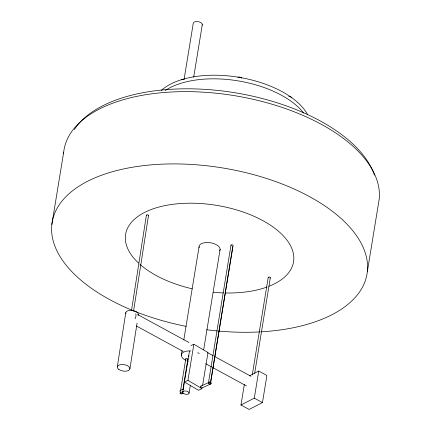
<?xml version="1.0" encoding="UTF-8"?>
<svg xmlns="http://www.w3.org/2000/svg" width="431" height="431" viewBox="0 0 431 431"><rect width="100%" height="100%" fill="white"/><g stroke="black" fill="none" stroke-linecap="round" stroke-linejoin="round"><path stroke-width="0.65" d="M209.676 384.134A1.061 0.539 9.3 0 0 210.317 383.962L210.339 383.795M117.307 366.905L125.771 312.75M131.547 310.218L146.405 215.161M133.545 311.209L148.506 215.489M129.925 368.812L137.047 323.245M208.496 383.191L208.749 382.626L208.496 383.191A1.061 0.539 9.3 0 0 208.388 383.31M51.844 224.476L63.68 152.197M184.032 79.692L193.277 23.226A4.563 2.322 9.3 0 1 198.729 21.776A4.563 2.322 9.3 0 1 202.042 25.257M193.691 77.165L202.29 24.686M181.295 355.23L182.054 350.602M183.784 340.021L199.052 246.812M180.153 393.191L180.373 391.871M180.589 390.551L185.777 358.861M182.248 393.557A1.061 0.539 9.3 0 0 180.772 392.824A1.061 0.539 9.3 0 0 180.589 393.745A1.061 0.539 9.3 0 0 182.248 393.557L182.577 391.574M182.9 389.592L187.873 359.222M182.76 392.14L189.478 351.12M187.932 380.384L202.069 388.643L198.562 390.26L184.42 382.001L187.932 380.384L193.848 344.245L207.99 352.504L202.608 385.357M189.058 393.158L190.351 385.271M203.658 349.859L220.117 249.377M208.464 382.782L230.989 245.217M210.554 382.464L232.842 246.397M210.533 383.175L233.058 245.616A1.061 0.539 9.3 0 0 231.776 244.786A1.061 0.539 9.3 0 0 231.296 245.643M249.468 375.816L258.74 371.043L266.897 375.487L262.457 402.592L249.123 409.45L240.972 405.005L244.329 384.517M252.248 374.975L268.217 277.429M254.678 373.273L270.323 277.726M240.972 405.005L254.306 398.147L258.74 371.043M367.32 271.719L379.156 199.445A159.54 81.211 9.3 0 0 229.071 94.831A159.54 81.211 9.3 0 0 63.562 153.474M190.922 345.592L193.848 344.245M180.395 390.4L183.261 389.08M181.742 392.113L182.884 391.585M200.824 386.149L209.945 381.947M201.665 388.099L210.786 383.897M208.663 383.089L208.884 383.04A1.061 0.539 9.3 0 1 209.137 383.014M180.799 390.427L180.594 390.378A1.061 0.733 65.3 0 0 179.986 391.213A1.061 0.733 65.3 0 0 180.767 392.355M137.581 314.522L188.993 342.532M207.311 352.51L213.216 355.731M214.988 356.696L251.036 376.333M136.487 326.03L183.17 351.464M205.625 363.699L211.529 366.916M212.715 367.562L246.392 385.912M254.306 398.147L262.457 402.592M131.342 309.916A159.54 81.211 9.3 0 1 94.728 177.949A159.54 81.211 9.3 0 1 342.149 219.46A159.54 81.211 9.3 0 1 261.73 331.795M260.372 331.87A159.54 81.211 9.3 0 1 218.673 331.067M217.337 330.943A159.54 81.211 9.3 0 1 206.643 329.737M186.127 326.369A159.54 81.211 9.3 0 1 132.565 310.422M138.55 263.066A85.085 43.316 9.3 0 1 159.33 206.934A85.085 43.316 9.3 0 1 273.475 227.282A85.085 43.316 9.3 0 1 268.912 286.303M267.037 287.014A85.085 43.316 9.3 0 1 225.381 292.961M223.409 292.908A85.085 43.316 9.3 0 1 213.393 292.25M192.134 288.786A85.085 43.316 9.3 0 1 139.956 264.343M74.331 129.596A156.345 79.59 9.3 0 1 231.501 92.207A156.345 79.59 9.3 0 1 374.453 175.175M199.208 247.782A10.635 5.414 9.3 0 1 210.064 242.691A10.635 5.414 9.3 0 1 219.751 250.75M188.422 361.275A10.635 5.414 9.3 0 1 187.146 360.844M185.96 360.343A10.635 5.414 9.3 0 1 181.607 353.953A10.635 5.414 9.3 0 1 190.755 350.942M197.7 352.677A10.635 5.414 9.3 0 1 199.294 353.555M188.977 356.868A3.189 1.622 9.3 0 1 188.853 355.602M202.02 387.62A1.061 0.733 65.3 0 1 201.061 388.008A1.061 0.733 65.3 0 1 200.469 386.623A1.061 0.733 65.3 0 1 201.428 386.241M186.009 359.292A1.061 0.539 9.3 0 1 186.09 358.565A1.061 0.539 9.3 0 1 187.512 358.711A1.061 0.539 9.3 0 1 187.679 359.465M146.858 215.71A1.061 0.544 8.9 0 1 146.642 214.886A1.061 0.544 8.9 0 1 148.194 215.021A1.061 0.544 8.9 0 1 148.135 215.823M268.341 277.72A1.061 0.539 9.3 0 1 268.696 277.052A1.061 0.539 9.3 0 1 270.102 277.343A1.061 0.539 9.3 0 1 269.989 278.065M165.132 90.602A79.767 40.606 9.3 0 1 237.67 80.802A79.767 40.606 9.3 0 1 303.618 113.03M288.738 96.501A2.128 1.083 9.3 0 1 291.658 97.988M237.917 77.311A2.128 1.083 9.3 0 1 240.126 77.176A2.128 1.083 9.3 0 1 241.689 78.264M181.155 79.854A2.128 1.083 9.3 0 1 183.892 79.579M161.383 90.397A79.767 40.606 9.3 0 1 238.806 77.278A79.767 40.606 9.3 0 1 307.621 114.603M125.868 313.623A6.384 3.27 8.9 0 1 132.522 310.465A6.384 3.27 8.9 0 1 138.06 315.465M135.7 313.752A5.317 2.591 -61.4 0 1 135.016 318.843M211.088 383.568L211.071 383.633A1.061 0.733 65.3 0 1 209.725 383.278A1.061 0.733 65.3 0 1 210.199 381.909A1.061 0.733 65.3 0 1 211.142 383.418L211.088 383.568M183.504 393.422A3.189 1.622 9.3 0 0 188.886 393.557A3.189 1.622 9.3 0 0 185.341 390.965A3.189 1.622 9.3 0 0 183.504 393.422M118.843 369.475A6.384 3.27 8.9 0 0 129.596 369.615A6.384 3.27 8.9 0 0 122.409 364.481A6.384 3.27 8.9 0 0 118.843 369.475"/></g></svg>
